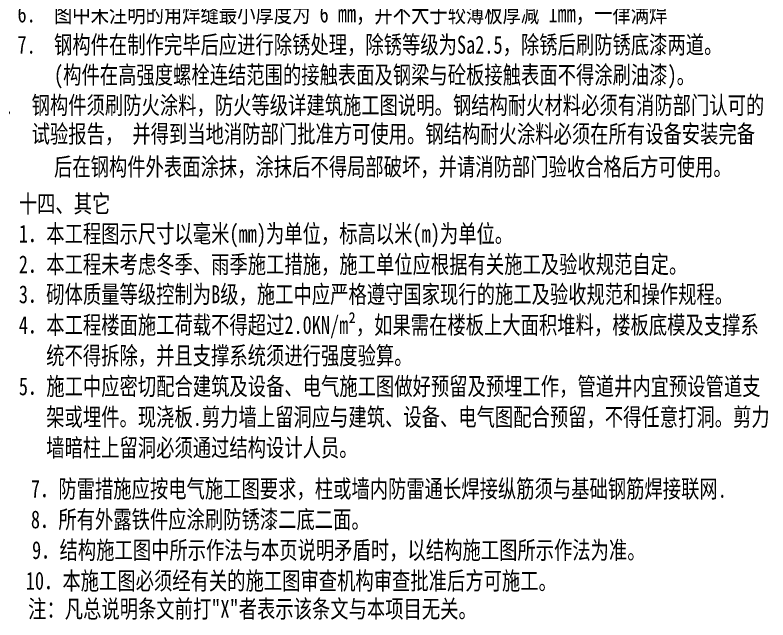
# Model space of a CAD drawing. Header units: millimetres. Extents: x 539196 to 807275, y 431843 to 1156631.
# Drawn here: x 592781 to 613597, y 1057467 to 1074202 of the extents above; entities that cross this region are included whole.
import ezdxf

# ---------------------------------------------------------------- set-up
doc = ezdxf.new("R2010")
doc.units = ezdxf.units.MM
doc.header["$MEASUREMENT"] = 0
doc.styles.add('-宋体', font='', dxfattribs={"width": 0.8})
doc.styles.get('-宋体').set_extended_font_data('SimSun')

msp = doc.modelspace()

# ---------------------------------------------------------------- texts
at = {"style": '-宋体', "width": 0.75}
for s, p in [('6.  图中未注明的角焊缝最小厚度为 6 mm，并不大于较薄板厚减 1mm，一律满焊', (592847.8, 1073997.3)), ('7.  钢构件在制作完毕后应进行除锈处理，除锈等级为Sa2.5，除锈后刷防锈底漆两道。', (592847.8, 1073134.8)), ('    (构件在高强度螺栓连结范围的接触表面及钢梁与砼板接触表面不得涂刷油漆)。', (592847.8, 1072300.3)), ('8.  钢构件须刷防火涂料，防火等级详建筑施工图说明。钢结构耐火材料必须有消防部门认可的', (592228.9, 1071460.5)), ('    试验报告， 并得到当地消防部门批准方可使用。钢结构耐火涂料必须在所有设备安装完备', (592228.9, 1070666.7)), ('    后在钢构件外表面涂抹，涂抹后不得局部破坏，并请消防部门验收合格后方可使用。', (592847.8, 1069757.9)), ('十四、其它', (592885, 1068734.9)), ('1．本工程图示尺寸以毫米(mm)为单位，标高以米(m)为单位。', (592885, 1067906.5)), ('2．本工程未考虑冬季、雨季施工措施，施工单位应根据有关施工及验收规范自定。', (592885, 1067057.9)), ('3．砌体质量等级控制为B级，施工中应严格遵守国家现行的施工及验收规范和操作规程。', (592885, 1066229.6)), ('4．本工程楼面施工荷载不得超过2.0KN/m²，如果需在楼板上大面积堆料，楼板底模及支撑系', (592885, 1065381)), ('   统不得拆除，并且支撑系统须进行强度验算。', (592885, 1064532.4)), ('5．施工中应密切配合建筑及设备、电气施工图做好预留及预埋工作，管道井内宜预设管道支', (592885, 1063683.9)), ('   架或埋件。现浇板.剪力墙上留洞应与建筑、设备、电气图配合预留，不得任意打洞。剪力', (592885, 1062835.3)), ('   墙暗柱上留洞必须通过结构设计人员。', (592885, 1061986.7)), ('7．防雷措施应按电气施工图要求，柱或墙内防雷通长焊接纵筋须与基础钢筋焊接联网.', (593218.8, 1060849.9)), ('8．所有外露铁件应涂刷防锈漆二底二面。', (593218.8, 1060001.4)), ('9．结构施工图中所示作法与本页说明矛盾时，以结构施工图所示作法为准。', (593250.8, 1059152.8)), ('10．本施工图必须经有关的施工图审查机构审查批准后方可施工。', (593077.2, 1058304.2)), ('注：凡总说明条文前打"X"者表示该条文与本项目无关。', (593142.4, 1057526))]:
    msp.add_text(s, height=495, dxfattribs=at).set_placement(p)

doc.saveas('drawing.dxf')
